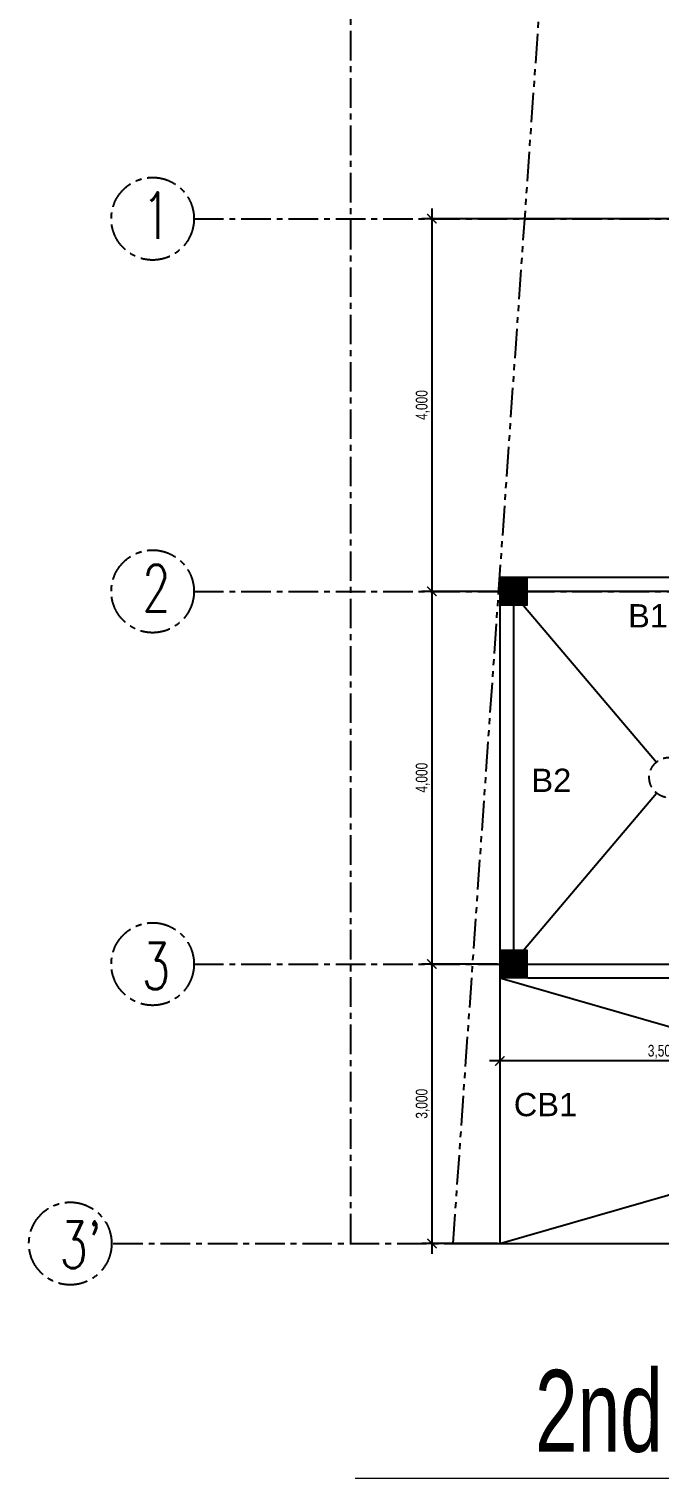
# Model space of a CAD drawing. Header units: millimetres. Extents: x -248340 to 456025, y 261499 to 1049645.
# Drawn here: x 75756 to 82524, y 467294 to 482847 of the extents above; entities that cross this region are included whole.
import ezdxf

# ---------------------------------------------------------------- set-up
doc = ezdxf.new("R2010")
doc.units = ezdxf.units.MM
doc.header["$LTSCALE"] = 8
doc.header["$MEASUREMENT"] = 0
doc.header["$PDMODE"] = 3
doc.header["$PDSIZE"] = 0.3125
for name, pattern in [('CENTER', [50.8, 31.75, -6.35, 6.35, -6.35]), ('CONTINOUS', [0]), ('DASHED', [19.05, 12.7, -6.35]), ('PHANTOM', [63.5, 31.75, -6.35, 6.35, -6.35, 6.35, -6.35])]:
    doc.linetypes.add(name, pattern=pattern)
doc.layers.get('0').update_dxf_attribs({"linetype": 'CONTINUOUS'})
doc.layers.get('DEFPOINTS').update_dxf_attribs({"color": 8, "linetype": 'CONTINUOUS'})
for name, color, linetype, lineweight in [('A-ANNO-DIMS', 211, 'CONTINUOUS', 9), ('DIM', 2, 'CONTINUOUS', 25), ('S_wall', 251, 'CONTINUOUS', 0)]:
    doc.layers.add(name, color=color, linetype=linetype, lineweight=lineweight)
for name, color, linetype in [('ar_column', 7, 'CONTINUOUS'), ('ar_grid', 10, 'CENTER'), ('ar_wall', 7, 'CONTINOUS'), ('MARK', 7, 'CONTINUOUS'), ('TEXT', 2, 'CONTINUOUS')]:
    doc.layers.add(name, color=color, linetype=linetype)
doc.styles.add('ARIAL', font='arial.ttf')
doc.styles.add('EN-SCL-DIM', font='swisscl.ttf')
doc.styles.get("Standard").update_dxf_attribs({"font": 'txt.shx', "width": 0.7, "bigfont": 'extfont.shx'})
doc.dimstyles.new('SC50', dxfattribs={"dimscale": 0.5, "dimtxt": 250, "dimasz": 200, "dimexe": 220, "dimexo": 50, "dimgap": 50, "dimtad": 1, "dimdec": 0, "dimrnd": 1, "dimzin": 0, "dimdsep": 46, "dimlunit": 6, "dimtxsty": 'EN-SCL-DIM', "dimblk": 'ARCHTICK', "dimcen": 100, "dimdle": 220, "dimclrd": 1, "dimclre": 1, "dimclrt": 3, "dimadec": 0, "dimazin": 0, "dimtfac": 1, "dimtdec": 0, "dimtofl": 0, "dimtmove": 0, "dimatfit": 3, "dimldrblk": 'OPEN90', "dimfxl": 1, "dimtolj": 1, "dimtzin": 0, "dimarcsym": 1})

# ---------------------------------------------------------------- blocks, each defined once
blk = doc.blocks.new('column')
at = {"layer": 'A-ANNO-DIMS', "ltscale": 1.25}
h = blk.add_hatch(dxfattribs=at)
h.set_pattern_fill('ANSI32', color=5, scale=50)
h.paths.add_polyline_path([(50520, -350284), (50820, -350284), (50820, -349984), (50520, -349984)])
at = {"layer": 'A-ANNO-DIMS', "color": 0, "ltscale": 1.25}
blk.add_lwpolyline([(50520, -350284), (50820, -350284), (50820, -349984), (50520, -349984)], close=True, dxfattribs=at)
blk = doc.blocks.new('_ArchTick')
at = {"color": 0, "linetype": 'ByBlock', "const_width": 0.15}
blk.add_lwpolyline([(-0.5, -0.5), (0.5, 0.5)], dxfattribs=at)
blk = doc.blocks.new('*D798')
at = {"layer": 'DEFPOINTS', "color": 0, "lineweight": 30, "ltscale": 1.25, "transparency": 16777216}
for p in [(84163, 480811), (80084, 476811), (84163, 476811)]:
    blk.add_point(p, dxfattribs=at)
at = {"layer": 'DIM', "color": 1, "lineweight": -2, "ltscale": 1.25, "transparency": 16777216}
for p, q in [((84138, 480811), (79974, 480811)), ((80084, 480921), (80084, 476701)), ((84138, 476811), (79974, 476811))]:
    blk.add_line(p, q, dxfattribs=at)
at = {"layer": 'DIM', "color": 1, "lineweight": -2, "ltscale": 1.25, "transparency": 16777216, "xscale": 100, "yscale": 100, "zscale": 100}
for p, rotation in [((80084, 480811), 90), ((80084, 476811), 270)]:
    blk.add_blockref('_ArchTick', p, dxfattribs=dict(at, rotation=rotation))
at = {"layer": 'DIM', "color": 3, "ltscale": 1.25, "transparency": 16777216, "insert": (79985, 478811), "char_height": 125, "attachment_point": 5, "rotation": 90, "style": 'EN-SCL-DIM'}
blk.add_mtext('\\A1;4,000', dxfattribs=at)
blk = doc.blocks.new('_Open90')
at = {"color": 0, "linetype": 'ByBlock', "lineweight": -2}
for p, q in [((0, 0), (-1, 0)), ((-0.5, 0.5), (0, 0)), ((0, 0), (-0.5, -0.5))]:
    blk.add_line(p, q, dxfattribs=at)
blk = doc.blocks.new('*D799')
at = {"layer": 'DEFPOINTS', "color": 0, "lineweight": 30, "ltscale": 1.25, "transparency": 16777216}
for p in [(80802, 476811), (80084, 472811), (80813, 472811)]:
    blk.add_point(p, dxfattribs=at)
at = {"layer": 'DIM', "color": 1, "lineweight": -2, "ltscale": 1.25, "transparency": 16777216}
for p, q in [((80084, 476921), (80084, 472701)), ((80777, 476811), (79974, 476811)), ((80788, 472811), (79974, 472811))]:
    blk.add_line(p, q, dxfattribs=at)
at = {"layer": 'DIM', "color": 1, "lineweight": -2, "ltscale": 1.25, "transparency": 16777216, "xscale": 100, "yscale": 100, "zscale": 100}
for p, rotation in [((80084, 476811), 90), ((80084, 472811), 270)]:
    blk.add_blockref('_ArchTick', p, dxfattribs=dict(at, rotation=rotation))
at = {"layer": 'DIM', "color": 3, "ltscale": 1.25, "transparency": 16777216, "insert": (79985, 474811), "char_height": 125, "attachment_point": 5, "rotation": 90, "style": 'EN-SCL-DIM'}
blk.add_mtext('\\A1;4,000', dxfattribs=at)
blk = doc.blocks.new('*D792')
at = {"layer": 'DEFPOINTS', "color": 0, "lineweight": 30, "ltscale": 1.25, "transparency": 16777216}
for p in [(80802, 472811), (80084, 469811), (80813, 469811)]:
    blk.add_point(p, dxfattribs=at)
at = {"layer": 'DIM', "color": 1, "lineweight": -2, "ltscale": 1.25, "transparency": 16777216}
for p, q in [((80084, 472921), (80084, 469701)), ((80777, 472811), (79974, 472811)), ((80788, 469811), (79974, 469811))]:
    blk.add_line(p, q, dxfattribs=at)
at = {"layer": 'DIM', "color": 1, "lineweight": -2, "ltscale": 1.25, "transparency": 16777216, "xscale": 100, "yscale": 100, "zscale": 100}
for p, rotation in [((80084, 472811), 90), ((80084, 469811), 270)]:
    blk.add_blockref('_ArchTick', p, dxfattribs=dict(at, rotation=rotation))
at = {"layer": 'DIM', "color": 3, "ltscale": 1.25, "transparency": 16777216, "insert": (79985, 471311), "char_height": 125, "attachment_point": 5, "rotation": 90, "style": 'EN-SCL-DIM'}
blk.add_mtext('\\A1;3,000', dxfattribs=at)
blk = doc.blocks.new('*D795')
at = {"layer": 'DEFPOINTS', "color": 0, "lineweight": 30, "ltscale": 1.25, "transparency": 16777216}
for p in [(80813, 472661), (84313, 472661), (80813, 471770)]:
    blk.add_point(p, dxfattribs=at)
at = {"layer": 'DIM', "color": 1, "lineweight": -2, "ltscale": 1.25, "transparency": 16777216}
for p, q in [((80813, 472636), (80813, 471660)), ((84313, 472636), (84313, 471660)), ((84423, 471770), (80703, 471770))]:
    blk.add_line(p, q, dxfattribs=at)
at = {"layer": 'DIM', "color": 1, "lineweight": -2, "ltscale": 1.25, "transparency": 16777216, "xscale": 100, "yscale": 100, "zscale": 100, "rotation": 180}
blk.add_blockref('_ArchTick', (80813, 471770), dxfattribs=at)
at = {"layer": 'DIM', "color": 1, "lineweight": -2, "ltscale": 1.25, "transparency": 16777216, "xscale": 100, "yscale": 100, "zscale": 100}
blk.add_blockref('_ArchTick', (84313, 471770), dxfattribs=at)
at = {"layer": 'DIM', "color": 3, "ltscale": 1.25, "transparency": 16777216, "insert": (82563, 471869), "char_height": 125, "attachment_point": 5, "style": 'EN-SCL-DIM'}
blk.add_mtext('\\A1;3,500', dxfattribs=at)

msp = doc.modelspace()

# ---------------------------------------------------------------- linework, layer by layer
at = {"color": 3, "linetype": 'DASHED', "ltscale": 1.25}
msp.add_circle((82634.961, 474812.65), 216.455, dxfattribs=at)
at = {"layer": 'ar_grid', "ltscale": 1.25}
for p, q in [((79212.523, 469810.672), (79212.523, 489148.865)), ((77527.892, 480810.672), (90718.923, 480810.672)), ((77527.892, 476810.672), (90718.923, 476810.672)), ((77527.892, 472810.672), (90718.923, 472810.672)), ((76661.172, 469810.672), (90718.923, 469810.672))]:
    msp.add_line(p, q, dxfattribs=at)
for centre in [(77084.296, 480810.672), (77084.296, 476810.672), (77084.296, 472810.672), (76199.41, 469810.672)]:
    msp.add_circle(centre, 443.596, dxfattribs=at)
at = {"layer": 'ar_wall', "linetype": 'PHANTOM', "ltscale": 1.25}
msp.add_line((80312.523, 469810.672), (81571.264, 487810.672), dxfattribs=at)
at = {"layer": 'ar_wall', "ltscale": 1.25}
for p, q in [((84162.523, 476960.672), (80812.523, 476960.672)), ((80812.523, 476960.672), (80812.523, 469810.672)), ((83462.523, 476810.672), (80962.523, 476810.672)), ((80962.523, 472660.672), (80962.523, 476810.672)), ((81112.523, 472810.672), (84162.523, 472810.672)), ((84162.523, 472660.672), (81112.523, 472660.672)), ((80312.523, 469810.672), (90718.923, 469810.672)), ((80812.523, 469810.672), (80962.523, 469810.672))]:
    msp.add_line(p, q, dxfattribs=at)
at = {"layer": 'MARK', "ltscale": 1.25}
for p, q in [((81067.174, 476660.672), (82495.4, 474978.105)), ((81067.174, 472960.672), (82497.366, 474645.556)), ((85557.581, 471295.484), (80812.523, 472660.672)), ((80812.523, 469810.672), (85557.58, 471175.791))]:
    msp.add_line(p, q, dxfattribs=at)
at = {"layer": 'S_wall', "ltscale": 1.25}
msp.add_line((79257.864, 467293.603), (91919.254, 467293.603), dxfattribs=at)

# ---------------------------------------------------------------- block references
at = {"layer": 'ar_column', "color": 0}
for p in [(30292.382, 826945.118), (30292.382, 822945.118)]:
    msp.add_blockref('column', p, dxfattribs=at)

# ---------------------------------------------------------------- texts
at = {"color": 3, "linetype": 'DASHED', "ltscale": 1.25, "char_height": 250.274, "width": 3542.48389, "attachment_point": 1, "style": 'ARIAL'}
for s, insert in [('B1', (82191.659, 476673.558)), ('B2', (81153.157, 474907.803)), ('CB1', (80963.627, 471427.589))]:
    msp.add_mtext(s, dxfattribs=dict(at, insert=insert))
at = {"layer": 'ar_grid', "ltscale": 1.25, "char_height": 500, "attachment_point": 1}
for s, insert in [('1', (76973.598, 481095.008)), ('2', (76973.598, 477095.008)), ('3', (76970.085, 473039.291)), ("3'", (76086.172, 470047.614))]:
    msp.add_mtext_dynamic_manual_height_columns(s, width=0.40068, gutter_width=1, heights=[0], dxfattribs=dict(at, insert=insert))
at = {"layer": 'TEXT', "insert": (81191.615, 468453.315), "char_height": 878.18348, "width": 11830.07864, "attachment_point": 1}
msp.add_mtext('{\\fFranklin Gothic Heavy|b0|i0|c0|p34;2nd FLOOR FRAMING}', dxfattribs=at)

# ---------------------------------------------------------------- dimensions: what is measured, and where the dimension line sits
at = {"layer": 'DIM', "color": 0, "ltscale": 1.25}
for base, p1, p2, picture, middle in [((80084.284, 476810.672), (84162.523, 480810.672), (84162.523, 476810.672), '*D798', (79984.947, 478810.672)), ((80084.284, 472810.672), (80802.033, 476810.672), (80812.523, 472810.672), '*D799', (79984.947, 474810.672)), ((80084.284, 469810.672), (80802.033, 472810.672), (80812.523, 469810.672), '*D792', (79984.866, 471310.672))]:
    dim = msp.add_linear_dim(base=base, p1=p1, p2=p2, angle=90, dimstyle='SC50', dxfattribs=at)
    dim.commit()
    dim.dimension.update_dxf_attribs({"geometry": picture, "text_midpoint": middle})
dim = msp.add_linear_dim(base=(80812.523, 471769.703), p1=(84312.523, 472660.528), p2=(80812.523, 472660.528), dimstyle='SC50', dxfattribs=at)
dim.commit()
dim.dimension.update_dxf_attribs({"geometry": '*D795', "text_midpoint": (82562.523, 471869.121)})

doc.saveas('drawing.dxf')
